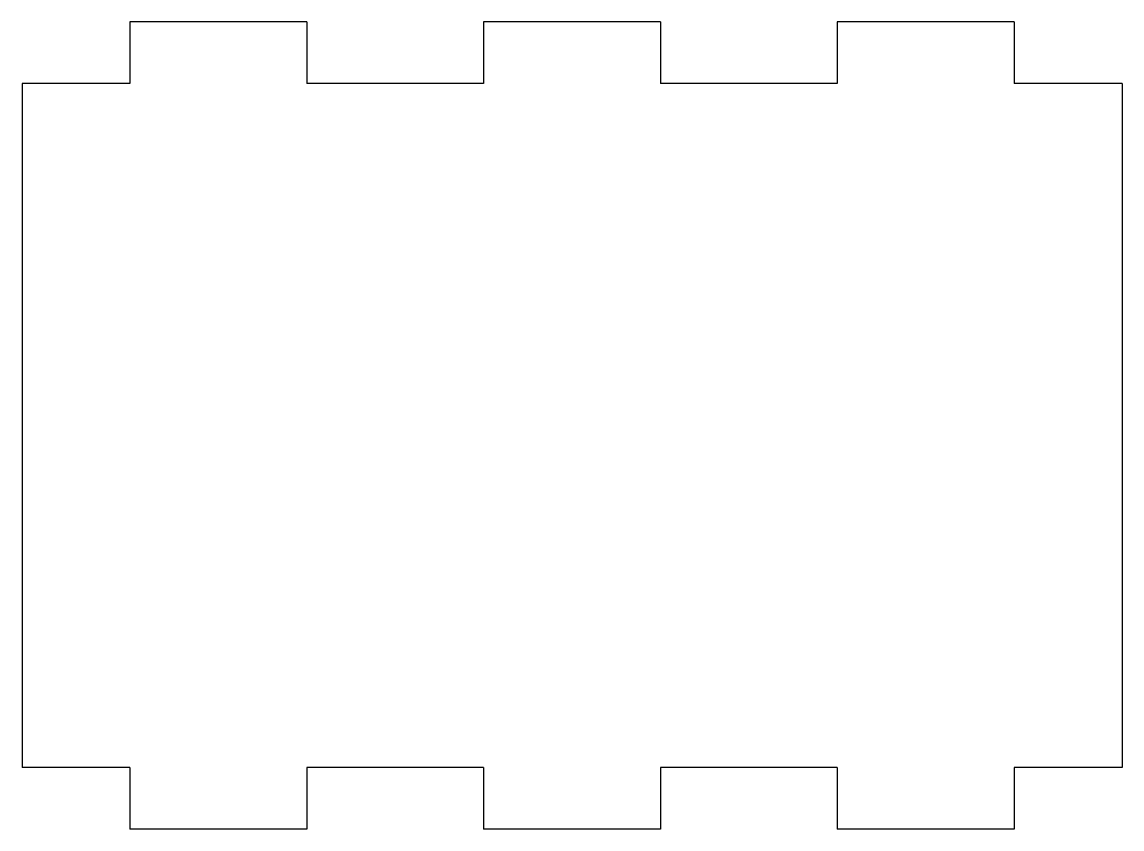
# Model space of a CAD drawing. Extents: x -100.5 to -1, y -5.6 to 67.5.
import ezdxf

# ---------------------------------------------------------------- set-up
doc = ezdxf.new("R2010")
doc.units = 0
doc.header["$MEASUREMENT"] = 0
doc.layers.add('VISIBLE', color=7, linetype='CONTINUOUS')

msp = doc.modelspace()

# ---------------------------------------------------------------- linework, layer by layer
at = {"layer": 'VISIBLE'}
for p, q in [((-74.779, 67.516), (-90.779, 67.516)), ((-90.779, 67.516), (-90.779, 61.96)), ((-74.779, 67.516), (-74.779, 61.96)), ((-42.779, 67.516), (-58.779, 67.516)), ((-58.779, 67.516), (-58.779, 61.96)), ((-42.779, 67.516), (-42.779, 61.96)), ((-10.779, 67.516), (-26.779, 67.516)), ((-26.779, 67.516), (-26.779, 61.96)), ((-10.779, 67.516), (-10.779, 61.96)), ((-90.779, 61.96), (-100.539, 61.96)), ((-100.539, 61.96), (-100.539, 0)), ((-58.779, 61.96), (-74.779, 61.96)), ((-26.779, 61.96), (-42.779, 61.96)), ((-1.018, 61.96), (-10.779, 61.96)), ((-1.018, 61.96), (-1.018, 0)), ((-90.779, 0), (-100.539, 0)), ((-90.779, 0), (-90.779, -5.556)), ((-58.779, 0), (-74.779, 0)), ((-58.779, 0), (-58.779, -5.556)), ((-1.018, 0), (-10.779, 0)), ((-74.779, 0), (-74.779, -5.556)), ((-42.779, 0), (-42.779, -5.556)), ((-26.779, 0), (-42.779, 0)), ((-26.779, 0), (-26.779, -5.556)), ((-10.779, 0), (-10.779, -5.556)), ((-74.779, -5.556), (-90.779, -5.556)), ((-42.779, -5.556), (-58.779, -5.556)), ((-10.779, -5.556), (-26.779, -5.556))]:
    msp.add_line(p, q, dxfattribs=at)

doc.saveas('drawing.dxf')
